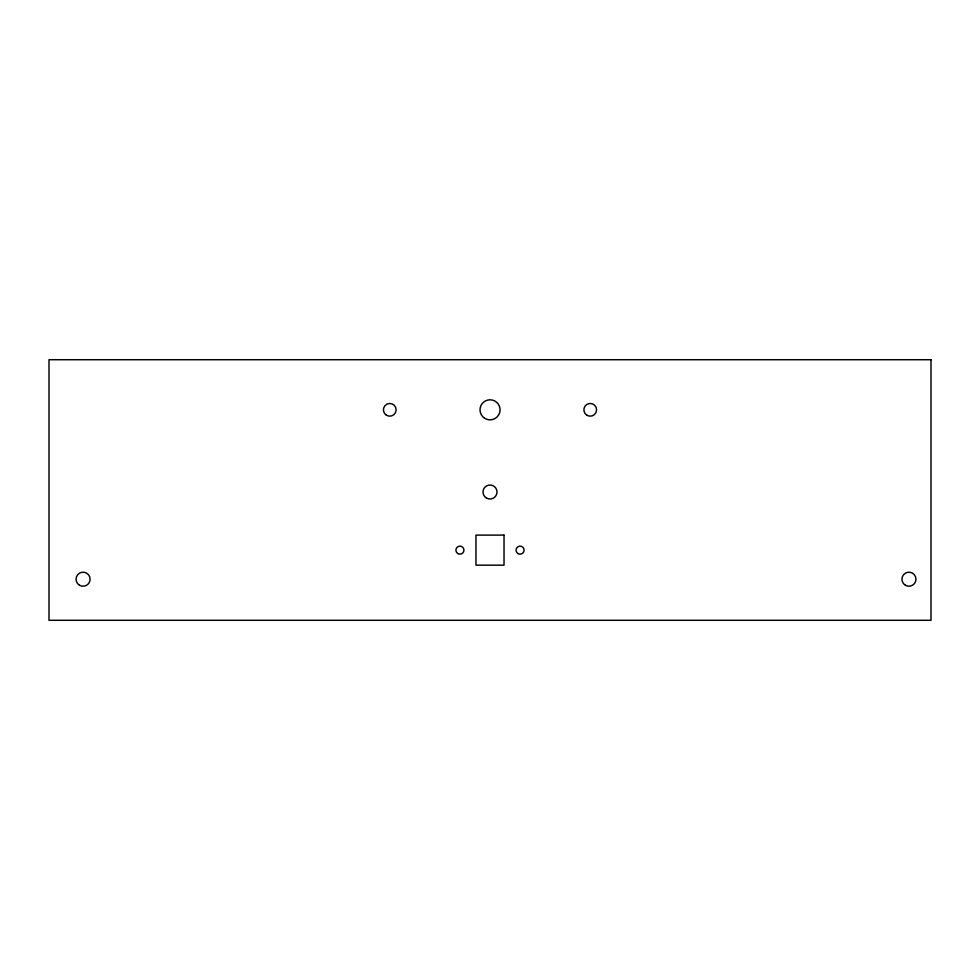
<?xml version="1.0" encoding="UTF-8"?>
<svg xmlns="http://www.w3.org/2000/svg" width="980" height="980" viewBox="0 0 980 980"><rect width="100%" height="100%" fill="white"/><g stroke="black" fill="none" stroke-linecap="round" stroke-linejoin="round"><path stroke-width="1.47" d="M931 359.709L49 359.709L49 620.291L931 620.291L931 359.709M504.026 535.105L475.974 535.105L475.974 565.166L504.026 565.166L504.026 535.105M586.922 415.263A6.37 6.37 0 0 0 596.587 409.959A6.37 6.37 0 0 0 587.167 404.238A6.37 6.37 0 0 0 586.922 415.263M386.328 415.165A6.37 6.37 0 0 0 396.128 410.13A6.37 6.37 0 0 0 386.867 404.152A6.37 6.37 0 0 0 386.328 415.165M484.451 418.142A10.021 10.021 0 0 0 500.045 410.498A10.021 10.021 0 0 0 485.639 400.82A10.021 10.021 0 0 0 484.451 418.142M79.564 585.28A7.019 7.019 0 0 0 90.099 579.205A7.019 7.019 0 0 0 79.564 573.129A7.019 7.019 0 0 0 79.564 585.28M905.447 585.28A7.019 7.019 0 0 0 915.969 579.205A7.019 7.019 0 0 0 905.447 573.129A7.019 7.019 0 0 0 905.447 585.28M486.497 498.085A7.019 7.019 0 0 0 497.019 492.009A7.019 7.019 0 0 0 486.497 485.933A7.019 7.019 0 0 0 486.497 498.085M457.93 553.614A4.006 4.006 0 0 0 463.944 550.135A4.006 4.006 0 0 0 457.93 546.668A4.006 4.006 0 0 0 457.93 553.614M518.065 553.614A4.006 4.006 0 0 0 524.08 550.135A4.006 4.006 0 0 0 518.065 546.668A4.006 4.006 0 0 0 518.065 553.614"/></g></svg>
